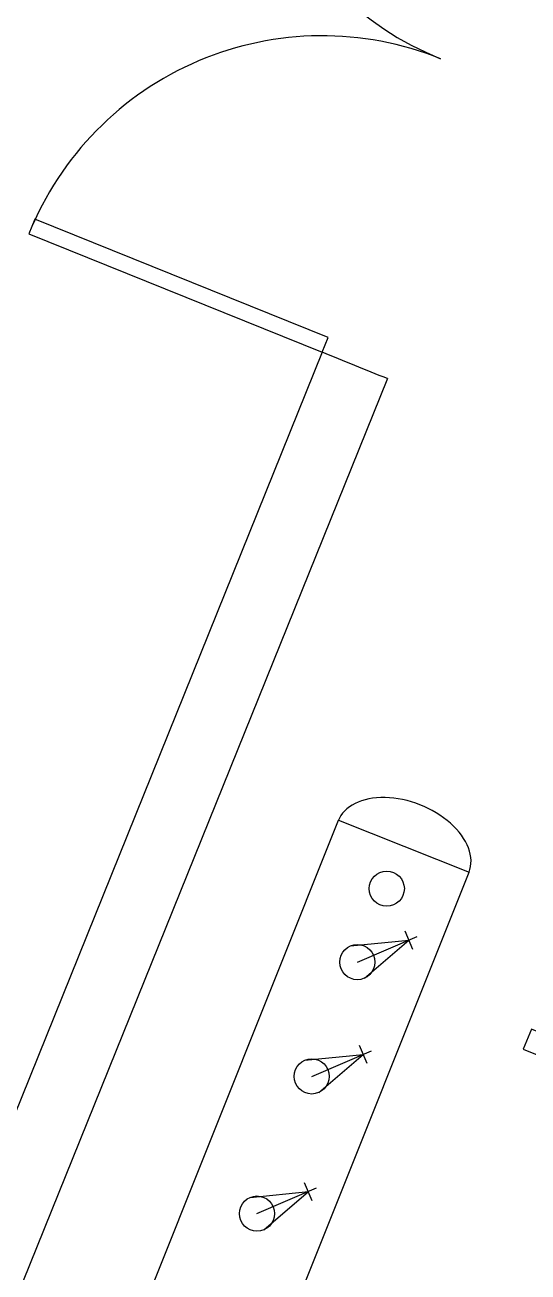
# Model space of a CAD drawing. Extents: x 23618587 to 48466785, y 42305484 to 86624613.
# Drawn here: x 24358428 to 24359860, y 43354754 to 43358301 of the extents above; entities that cross this region are included whole.
import ezdxf

# ---------------------------------------------------------------- set-up
doc = ezdxf.new("R2010")
doc.units = 0
doc.header["$MEASUREMENT"] = 0
doc.layers.add('AC-W', color=7, linetype='CONTINUOUS')
doc.layers.add('楼控', color=1, linetype='CONTINUOUS')

msp = doc.modelspace()

# ---------------------------------------------------------------- linework, layer by layer
at = {"layer": 'AC-W', "color": 7}
for p, q in [((24359274.00863, 43357369.8693), (24355435.55441, 43347865.72331)), ((24359459.4758, 43357295.02325), (24355845.68637, 43348347.15507))]:
    msp.add_line(p, q, dxfattribs=at)
msp.add_lwpolyline([(24359274.00868, 43357369.86944), (24359290.86043, 43357411.59496), (24358456.35014, 43357748.62993), (24358439.49839, 43357706.90441)], close=True, dxfattribs=at)
for centre, radius, start, end in [((24148685.34615, 42835267.72991), 567822.67138, 66.8075794562, 69.3229354503), ((24148759.7883, 42835660.74182), 530172.67138, 79.4743453433, 79.4743453433), ((24148766.30591, 42835659.45113), 530172.67138, 78.1227654299, 78.1227654299), ((24148779.34207, 42835656.52904), 530172.67138, 76.2090487924, 76.2090487924), ((24148685.34615, 42835267.72991), 567622.67138, 66.7997511767, 68.2411710536), ((24359948.07863, 43359038.89005), 900, 158.00761883, 248.00761882), ((24359274.00868, 43357369.86944), 900, 68.00761882, 158.00761883), ((24148685.34615, 42835267.72991), 562972.67138, 68.0130601102, 68.0334322443)]:
    msp.add_arc(centre, radius, start, end, dxfattribs=at)
at = {"layer": 'AC-W', "color": 7, "ltscale": 300}
for centre, radius, start, end in [((24148685.34615, 42835267.72991), 567722.67138, 66.5260012819, 69.3279804304), ((24162246.90911, 42870268.06754), 513099.72014, 62.6224147924, 75.1443656534)]:
    msp.add_arc(centre, radius, start, end, dxfattribs=at)
at = {"layer": '楼控'}
for p, q in [((24357891.27423, 43352464.71939), (24359320.38691, 43356039.65113)), ((24359320.38691, 43356039.65113), (24359691.80064, 43355891.17499)), ((24359320.38691, 43356039.65113), (24359691.80064, 43355891.17499)), ((24358262.68796, 43352316.24325), (24359691.80064, 43355891.17499)), ((24359531.7694, 43355672.12161), (24359509.78395, 43355723.39162)), ((24359354.61295, 43355681.72966), (24359520.47834, 43355698.45233)), ((24359374.31845, 43355635.77649), (24359544.11814, 43355708.58948)), ((24359394.02395, 43355589.82333), (24359520.47834, 43355698.45233)), ((24359224.69362, 43355356.73586), (24359390.559, 43355373.45854)), ((24359244.39912, 43355310.7827), (24359414.19881, 43355383.59569)), ((24359264.10461, 43355264.82953), (24359390.559, 43355373.45854)), ((24359401.85006, 43355347.12782), (24359379.86461, 43355398.39783)), ((24359068.79042, 43354966.74331), (24359234.6558, 43354983.46598)), ((24359088.49591, 43354920.79015), (24359258.29561, 43354993.60313)), ((24359108.20141, 43354874.83698), (24359234.6558, 43354983.46598)), ((24359245.94686, 43354957.13526), (24359223.96141, 43355008.40527))]:
    msp.add_line(p, q, dxfattribs=at)
msp.add_lwpolyline([(24360279.95735, 43355280.2075), (24359869.23424, 43355444.9419), (24359846.35446, 43355387.89702), (24360257.07757, 43355223.16263), (24360693.97314, 43355047.93088), (24360716.64511, 43355105.0591), (24360279.95735, 43355280.2075)], dxfattribs=at)
for centre in [(24359457.83802, 43355844.70108), (24359374.31845, 43355635.77649), (24359244.39912, 43355310.7827), (24359088.49591, 43354920.79015)]:
    msp.add_circle(centre, 50, dxfattribs=at)
msp.add_ellipse((24359505.61436, 43355964.2138), major_axis=(-186.18628, 73.03881), ratio=0.6385799037, start_param=3.1415926536, end_param=6.2831853072, dxfattribs=at)

doc.saveas('drawing.dxf')
